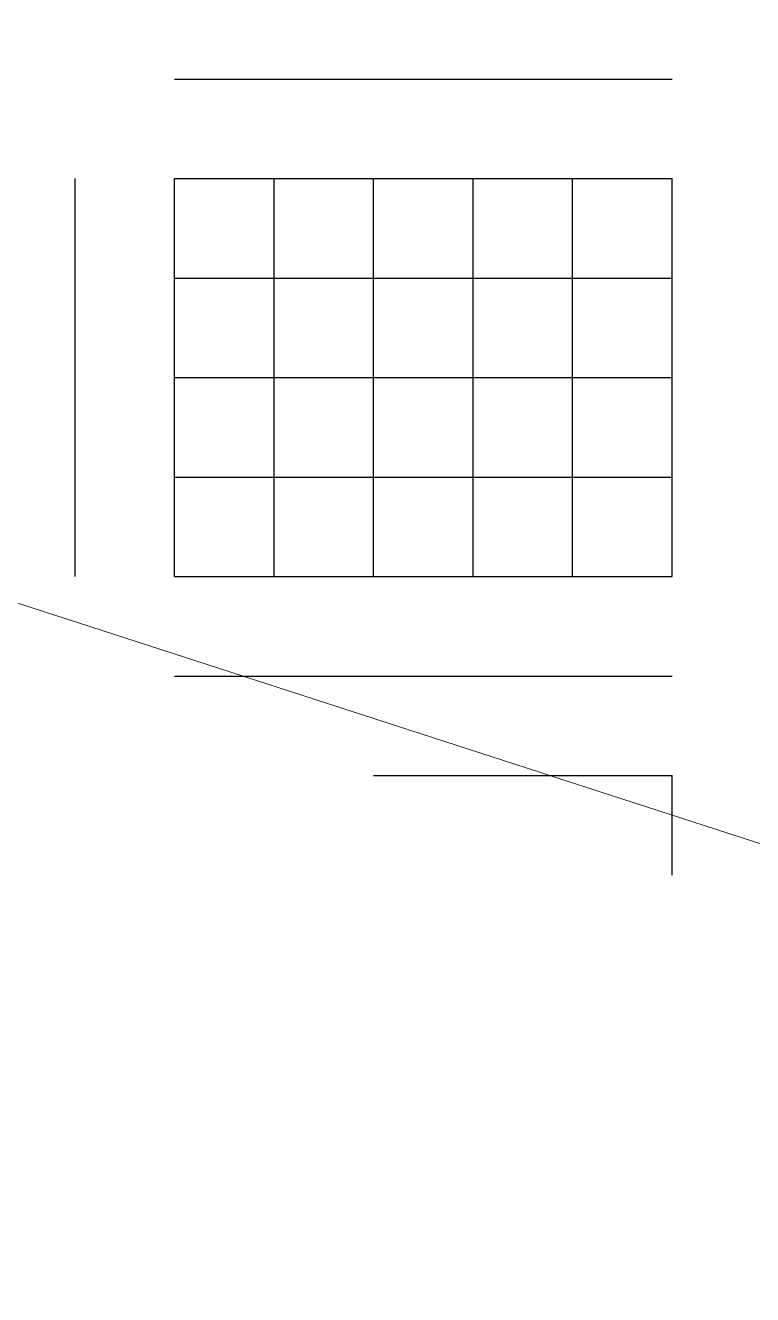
# Model space of a CAD drawing. Header units: millimetres. Extents: x 6 to 745025, y -1528 to 119936.
# Drawn here: x 177.243 to 177.552, y 109.267 to 109.807 of the extents above; entities that cross this region are included whole.
import ezdxf

# ---------------------------------------------------------------- set-up
doc = ezdxf.new("R2010")
doc.units = ezdxf.units.MM
doc.header["$MEASUREMENT"] = 0
doc.layers.get('0').update_dxf_attribs({"linetype": 'CONTINUOUS'})

msp = doc.modelspace()

# ---------------------------------------------------------------- linework, layer by layer
at = {"color": 0, "linetype": 'Continuous', "lineweight": 25, "true_color": 0x000005}
for p, q in [((177.26377, 109.78444), (177.26377, 109.78444)), ((177.26377, 109.78444), (177.26377, 109.78444)), ((177.26377, 109.78444), (177.26377, 109.78444)), ((177.26377, 109.78444), (177.26377, 109.78444)), ((177.26377, 109.78444), (177.26377, 109.78444)), ((177.26377, 109.78444), (177.26377, 109.78444)), ((177.26377, 109.78444), (177.26377, 109.78444)), ((177.26377, 109.78444), (177.26377, 109.78444)), ((177.26377, 109.78444), (177.26377, 109.78444)), ((177.26377, 109.78444), (177.26377, 109.78444)), ((177.26377, 109.78444), (177.26377, 109.78444)), ((177.26377, 109.78444), (177.26377, 109.78444)), ((177.26377, 109.78444), (177.26377, 109.78444)), ((177.26377, 109.78444), (177.26377, 109.78444)), ((177.30611, 109.78444), (177.30611, 109.78444)), ((177.30611, 109.78444), (177.30611, 109.78444)), ((177.30611, 109.78444), (177.30611, 109.78444)), ((177.30611, 109.78444), (177.30611, 109.78444)), ((177.30611, 109.78444), (177.30611, 109.78444)), ((177.30611, 109.78444), (177.30611, 109.78444)), ((177.30611, 109.78444), (177.30611, 109.78444)), ((177.30611, 109.78444), (177.30611, 109.78444)), ((177.34844, 109.78444), (177.34844, 109.78444)), ((177.34844, 109.78444), (177.34844, 109.78444)), ((177.34844, 109.78444), (177.34844, 109.78444)), ((177.34844, 109.78444), (177.34844, 109.78444)), ((177.34844, 109.78444), (177.34844, 109.78444)), ((177.34844, 109.78444), (177.34844, 109.78444)), ((177.34844, 109.78444), (177.34844, 109.78444)), ((177.39077, 109.78444), (177.39077, 109.78444)), ((177.39077, 109.78444), (177.39077, 109.78444)), ((177.39077, 109.78444), (177.39077, 109.78444)), ((177.39077, 109.78444), (177.39077, 109.78444)), ((177.39077, 109.78444), (177.39077, 109.78444)), ((177.39077, 109.78444), (177.39077, 109.78444)), ((177.39077, 109.78444), (177.39077, 109.78444)), ((177.43311, 109.78444), (177.43311, 109.78444)), ((177.43311, 109.78444), (177.43311, 109.78444)), ((177.43311, 109.78444), (177.43311, 109.78444)), ((177.43311, 109.78444), (177.43311, 109.78444)), ((177.43311, 109.78444), (177.43311, 109.78444)), ((177.43311, 109.78444), (177.43311, 109.78444)), ((177.43311, 109.78444), (177.43311, 109.78444)), ((177.47544, 109.78444), (177.47544, 109.78444)), ((177.47544, 109.78444), (177.47544, 109.78444)), ((177.47544, 109.78444), (177.47544, 109.78444)), ((177.47544, 109.78444), (177.47544, 109.78444)), ((177.47544, 109.78444), (177.47544, 109.78444)), ((177.47544, 109.78444), (177.47544, 109.78444)), ((177.47544, 109.78444), (177.47544, 109.78444)), ((177.51777, 109.78444), (177.51777, 109.78444)), ((177.51777, 109.78444), (177.51777, 109.78444)), ((177.51777, 109.78444), (177.51777, 109.78444)), ((177.51777, 109.78444), (177.51777, 109.78444)), ((177.51777, 109.78444), (177.51777, 109.78444)), ((177.51777, 109.78444), (177.51777, 109.78444)), ((177.51777, 109.78444), (177.51777, 109.78444)), ((177.26377, 109.74211), (177.26377, 109.74211)), ((177.26377, 109.74211), (177.26377, 109.74211)), ((177.26377, 109.74211), (177.26377, 109.74211)), ((177.26377, 109.74211), (177.26377, 109.74211)), ((177.26377, 109.74211), (177.26377, 109.74211)), ((177.26377, 109.74211), (177.26377, 109.74211)), ((177.26377, 109.74211), (177.26377, 109.74211)), ((177.26377, 109.69978), (177.26377, 109.69978)), ((177.26377, 109.69978), (177.26377, 109.69978)), ((177.26377, 109.69978), (177.26377, 109.69978)), ((177.26377, 109.69978), (177.26377, 109.69978)), ((177.26377, 109.69978), (177.26377, 109.69978)), ((177.26377, 109.69978), (177.26377, 109.69978)), ((177.26377, 109.69978), (177.26377, 109.69978)), ((177.26377, 109.65744), (177.26377, 109.65744)), ((177.26377, 109.65744), (177.26377, 109.65744)), ((177.26377, 109.65744), (177.26377, 109.65744)), ((177.26377, 109.65744), (177.26377, 109.65744)), ((177.26377, 109.65744), (177.26377, 109.65744)), ((177.26377, 109.65744), (177.26377, 109.65744)), ((177.26377, 109.65744), (177.26377, 109.65744)), ((177.26377, 109.61511), (177.26377, 109.61511)), ((177.26377, 109.61511), (177.26377, 109.61511)), ((177.26377, 109.61511), (177.26377, 109.61511)), ((177.26377, 109.61511), (177.26377, 109.61511)), ((177.26377, 109.61511), (177.26377, 109.61511)), ((177.26377, 109.61511), (177.26377, 109.61511)), ((177.26377, 109.61511), (177.26377, 109.61511)), ((177.26377, 109.57278), (177.26377, 109.57278)), ((177.26377, 109.57278), (177.26377, 109.57278)), ((177.26377, 109.57278), (177.26377, 109.57278)), ((177.26377, 109.57278), (177.26377, 109.57278)), ((177.26377, 109.57278), (177.26377, 109.57278)), ((177.26377, 109.57278), (177.26377, 109.57278)), ((177.26377, 109.57278), (177.26377, 109.57278)), ((177.26377, 109.57278), (177.26377, 109.57278)), ((177.26377, 109.53044), (177.26377, 109.53044)), ((177.26377, 109.53044), (177.26377, 109.53044)), ((177.26377, 109.53044), (177.26377, 109.53044)), ((177.26377, 109.53044), (177.26377, 109.53044)), ((177.30611, 109.53044), (177.30611, 109.53044)), ((177.30611, 109.53044), (177.30611, 109.53044)), ((177.30611, 109.53044), (177.30611, 109.53044)), ((177.30611, 109.53044), (177.30611, 109.53044)), ((177.30611, 109.53044), (177.30611, 109.53044)), ((177.30611, 109.53044), (177.30611, 109.53044)), ((177.30611, 109.53044), (177.30611, 109.53044)), ((177.30611, 109.53044), (177.30611, 109.53044)), ((177.34844, 109.53044), (177.34844, 109.53044)), ((177.34844, 109.53044), (177.34844, 109.53044)), ((177.34844, 109.53044), (177.34844, 109.53044)), ((177.34844, 109.53044), (177.34844, 109.53044)), ((177.34844, 109.53044), (177.34844, 109.53044)), ((177.34844, 109.53044), (177.34844, 109.53044)), ((177.34844, 109.53044), (177.34844, 109.53044)), ((177.39077, 109.53044), (177.39077, 109.53044)), ((177.39077, 109.53044), (177.39077, 109.53044)), ((177.39077, 109.53044), (177.39077, 109.53044)), ((177.39077, 109.53044), (177.39077, 109.53044)), ((177.39077, 109.53044), (177.39077, 109.53044)), ((177.39077, 109.53044), (177.39077, 109.53044)), ((177.39077, 109.53044), (177.39077, 109.53044)), ((177.43311, 109.53044), (177.43311, 109.53044)), ((177.43311, 109.53044), (177.43311, 109.53044)), ((177.43311, 109.53044), (177.43311, 109.53044)), ((177.43311, 109.53044), (177.43311, 109.53044)), ((177.43311, 109.53044), (177.43311, 109.53044)), ((177.43311, 109.53044), (177.43311, 109.53044)), ((177.43311, 109.53044), (177.43311, 109.53044)), ((177.47544, 109.53044), (177.47544, 109.53044)), ((177.47544, 109.53044), (177.47544, 109.53044)), ((177.47544, 109.53044), (177.47544, 109.53044)), ((177.47544, 109.53044), (177.47544, 109.53044)), ((177.47544, 109.53044), (177.47544, 109.53044)), ((177.47544, 109.53044), (177.47544, 109.53044)), ((177.47544, 109.53044), (177.47544, 109.53044)), ((177.51777, 109.53044), (177.51777, 109.53044)), ((177.51777, 109.53044), (177.51777, 109.53044)), ((177.51777, 109.53044), (177.51777, 109.53044)), ((177.51777, 109.53044), (177.51777, 109.53044)), ((177.51777, 109.53044), (177.51777, 109.53044)), ((177.51777, 109.53044), (177.51777, 109.53044)), ((177.51777, 109.53044), (177.51777, 109.53044)), ((177.39077, 109.48811), (177.39077, 109.48811)), ((177.39077, 109.48811), (177.39077, 109.48811)), ((177.39077, 109.48811), (177.39077, 109.48811)), ((177.39077, 109.48811), (177.39077, 109.48811)), ((177.43311, 109.48811), (177.43311, 109.48811)), ((177.43311, 109.48811), (177.43311, 109.48811)), ((177.43311, 109.48811), (177.43311, 109.48811)), ((177.43311, 109.48811), (177.43311, 109.48811)), ((177.43311, 109.48811), (177.43311, 109.48811)), ((177.43311, 109.48811), (177.43311, 109.48811)), ((177.43311, 109.48811), (177.43311, 109.48811)), ((177.47544, 109.48811), (177.51777, 109.48811)), ((177.47544, 109.48811), (177.51777, 109.48811)), ((177.47544, 109.48811), (177.51777, 109.48811)), ((177.47544, 109.48811), (177.47544, 109.48811)), ((177.47544, 109.48811), (177.47544, 109.48811)), ((177.47544, 109.48811), (177.47544, 109.48811)), ((177.47544, 109.48811), (177.47544, 109.48811)), ((177.47544, 109.48811), (177.47544, 109.48811)), ((177.47544, 109.48811), (177.47544, 109.48811)), ((177.47544, 109.48811), (177.47544, 109.48811)), ((177.51777, 109.48811), (177.51777, 109.48811)), ((177.51777, 109.48811), (177.51777, 109.48811)), ((177.51777, 109.48811), (177.51777, 109.48811)), ((177.51777, 109.48811), (177.51777, 109.48811)), ((177.51777, 109.48811), (177.51777, 109.48811)), ((177.51777, 109.44578), (177.51777, 109.48811)), ((177.51777, 109.44578), (177.51777, 109.48811)), ((177.51777, 109.44578), (177.51777, 109.48811)), ((177.51777, 109.44578), (177.51777, 109.44578))]:
    msp.add_line(p, q, dxfattribs=at)
at = {"color": 0, "linetype": 'Continuous', "lineweight": 18, "true_color": 0x000003}
msp.add_lwpolyline([(179.29577, 110.84278), (176.29011, 109.86911), (179.29577, 108.89544)], dxfattribs=at)
at = {"color": 0, "linetype": 'Continuous', "lineweight": 25, "true_color": 0x000005}
for points in [[(177.30611, 109.78444), (177.34844, 109.78444), (177.39077, 109.78444), (177.43311, 109.78444), (177.47544, 109.78444), (177.51777, 109.78444)], [(177.30611, 109.78444), (177.34844, 109.78444), (177.39077, 109.78444), (177.43311, 109.78444), (177.47544, 109.78444), (177.51777, 109.78444)], [(177.30611, 109.78444), (177.34844, 109.78444), (177.39077, 109.78444), (177.43311, 109.78444), (177.47544, 109.78444), (177.51777, 109.78444)], [(177.30611, 109.78444), (177.34844, 109.78444), (177.39077, 109.78444), (177.43311, 109.78444), (177.47544, 109.78444), (177.51777, 109.78444)], [(177.30611, 109.78444), (177.34844, 109.78444), (177.39077, 109.78444), (177.43311, 109.78444), (177.47544, 109.78444), (177.51777, 109.78444)], [(177.30611, 109.78444), (177.34844, 109.78444), (177.39077, 109.78444), (177.43311, 109.78444), (177.47544, 109.78444), (177.51777, 109.78444)], [(177.30611, 109.78444), (177.34844, 109.78444), (177.39077, 109.78444), (177.43311, 109.78444), (177.47544, 109.78444), (177.51777, 109.78444)], [(177.26377, 109.57278), (177.26377, 109.61511), (177.26377, 109.65744), (177.26377, 109.69978), (177.26377, 109.74211)], [(177.26377, 109.57278), (177.26377, 109.61511), (177.26377, 109.65744), (177.26377, 109.69978), (177.26377, 109.74211)], [(177.26377, 109.57278), (177.26377, 109.61511), (177.26377, 109.65744), (177.26377, 109.69978), (177.26377, 109.74211)], [(177.26377, 109.57278), (177.26377, 109.61511), (177.26377, 109.65744), (177.26377, 109.69978), (177.26377, 109.74211)], [(177.26377, 109.57278), (177.26377, 109.61511), (177.26377, 109.65744), (177.26377, 109.69978), (177.26377, 109.74211)], [(177.26377, 109.57278), (177.26377, 109.61511), (177.26377, 109.65744), (177.26377, 109.69978), (177.26377, 109.74211)], [(177.26377, 109.57278), (177.26377, 109.61511), (177.26377, 109.65744), (177.26377, 109.69978), (177.26377, 109.74211)], [(177.30611, 109.74211), (177.34844, 109.74211), (177.39077, 109.74211), (177.43311, 109.74211), (177.47544, 109.74211), (177.51777, 109.74211)], [(177.30611, 109.74211), (177.34844, 109.74211), (177.39077, 109.74211), (177.43311, 109.74211), (177.47544, 109.74211), (177.51777, 109.74211)], [(177.30611, 109.74211), (177.34844, 109.74211), (177.39077, 109.74211), (177.43311, 109.74211), (177.47544, 109.74211), (177.51777, 109.74211)], [(177.30611, 109.74211), (177.34844, 109.74211), (177.39077, 109.74211), (177.43311, 109.74211), (177.47544, 109.74211), (177.51777, 109.74211)], [(177.30611, 109.74211), (177.34844, 109.74211), (177.39077, 109.74211), (177.43311, 109.74211), (177.47544, 109.74211), (177.51777, 109.74211)], [(177.30611, 109.74211), (177.34844, 109.74211), (177.39077, 109.74211), (177.43311, 109.74211), (177.47544, 109.74211), (177.51777, 109.74211)], [(177.30611, 109.74211), (177.34844, 109.74211), (177.39077, 109.74211), (177.43311, 109.74211), (177.47544, 109.74211), (177.51777, 109.74211)], [(177.30611, 109.57278), (177.30611, 109.61511), (177.30611, 109.65744), (177.30611, 109.69978), (177.30611, 109.74211)], [(177.30611, 109.57278), (177.30611, 109.61511), (177.30611, 109.65744), (177.30611, 109.69978), (177.30611, 109.74211)], [(177.30611, 109.57278), (177.30611, 109.61511), (177.30611, 109.65744), (177.30611, 109.69978), (177.30611, 109.74211)], [(177.30611, 109.57278), (177.30611, 109.61511), (177.30611, 109.65744), (177.30611, 109.69978), (177.30611, 109.74211)], [(177.30611, 109.57278), (177.30611, 109.61511), (177.30611, 109.65744), (177.30611, 109.69978), (177.30611, 109.74211)], [(177.30611, 109.57278), (177.30611, 109.61511), (177.30611, 109.65744), (177.30611, 109.69978), (177.30611, 109.74211)], [(177.30611, 109.57278), (177.30611, 109.61511), (177.30611, 109.65744), (177.30611, 109.69978), (177.30611, 109.74211)], [(177.30611, 109.57278), (177.30611, 109.61511), (177.30611, 109.65744), (177.30611, 109.69978), (177.30611, 109.74211)], [(177.34844, 109.57278), (177.34844, 109.61511), (177.34844, 109.65744), (177.34844, 109.69978), (177.34844, 109.74211)], [(177.34844, 109.57278), (177.34844, 109.61511), (177.34844, 109.65744), (177.34844, 109.69978), (177.34844, 109.74211)], [(177.34844, 109.57278), (177.34844, 109.61511), (177.34844, 109.65744), (177.34844, 109.69978), (177.34844, 109.74211)], [(177.34844, 109.57278), (177.34844, 109.61511), (177.34844, 109.65744), (177.34844, 109.69978), (177.34844, 109.74211)], [(177.34844, 109.57278), (177.34844, 109.61511), (177.34844, 109.65744), (177.34844, 109.69978), (177.34844, 109.74211)], [(177.34844, 109.57278), (177.34844, 109.61511), (177.34844, 109.65744), (177.34844, 109.69978), (177.34844, 109.74211)], [(177.34844, 109.57278), (177.34844, 109.61511), (177.34844, 109.65744), (177.34844, 109.69978), (177.34844, 109.74211)], [(177.39077, 109.57278), (177.39077, 109.61511), (177.39077, 109.65744), (177.39077, 109.69978), (177.39077, 109.74211)], [(177.39077, 109.57278), (177.39077, 109.61511), (177.39077, 109.65744), (177.39077, 109.69978), (177.39077, 109.74211)], [(177.39077, 109.57278), (177.39077, 109.61511), (177.39077, 109.65744), (177.39077, 109.69978), (177.39077, 109.74211)], [(177.39077, 109.57278), (177.39077, 109.61511), (177.39077, 109.65744), (177.39077, 109.69978), (177.39077, 109.74211)], [(177.39077, 109.57278), (177.39077, 109.61511), (177.39077, 109.65744), (177.39077, 109.69978), (177.39077, 109.74211)], [(177.39077, 109.57278), (177.39077, 109.61511), (177.39077, 109.65744), (177.39077, 109.69978), (177.39077, 109.74211)], [(177.39077, 109.57278), (177.39077, 109.61511), (177.39077, 109.65744), (177.39077, 109.69978), (177.39077, 109.74211)], [(177.43311, 109.57278), (177.43311, 109.61511), (177.43311, 109.65744), (177.43311, 109.69978), (177.43311, 109.74211)], [(177.43311, 109.57278), (177.43311, 109.61511), (177.43311, 109.65744), (177.43311, 109.69978), (177.43311, 109.74211)], [(177.43311, 109.57278), (177.43311, 109.61511), (177.43311, 109.65744), (177.43311, 109.69978), (177.43311, 109.74211)], [(177.43311, 109.57278), (177.43311, 109.61511), (177.43311, 109.65744), (177.43311, 109.69978), (177.43311, 109.74211)], [(177.43311, 109.57278), (177.43311, 109.61511), (177.43311, 109.65744), (177.43311, 109.69978), (177.43311, 109.74211)], [(177.43311, 109.57278), (177.43311, 109.61511), (177.43311, 109.65744), (177.43311, 109.69978), (177.43311, 109.74211)], [(177.43311, 109.57278), (177.43311, 109.61511), (177.43311, 109.65744), (177.43311, 109.69978), (177.43311, 109.74211)], [(177.47544, 109.57278), (177.47544, 109.61511), (177.47544, 109.65744), (177.47544, 109.69978), (177.47544, 109.74211)], [(177.47544, 109.57278), (177.47544, 109.61511), (177.47544, 109.65744), (177.47544, 109.69978), (177.47544, 109.74211)], [(177.47544, 109.57278), (177.47544, 109.61511), (177.47544, 109.65744), (177.47544, 109.69978), (177.47544, 109.74211)], [(177.47544, 109.57278), (177.47544, 109.61511), (177.47544, 109.65744), (177.47544, 109.69978), (177.47544, 109.74211)], [(177.47544, 109.57278), (177.47544, 109.61511), (177.47544, 109.65744), (177.47544, 109.69978), (177.47544, 109.74211)], [(177.47544, 109.57278), (177.47544, 109.61511), (177.47544, 109.65744), (177.47544, 109.69978), (177.47544, 109.74211)], [(177.47544, 109.57278), (177.47544, 109.61511), (177.47544, 109.65744), (177.47544, 109.69978), (177.47544, 109.74211)], [(177.51777, 109.57278), (177.51777, 109.61511), (177.51777, 109.65744), (177.51777, 109.69978), (177.51777, 109.74211)], [(177.51777, 109.57278), (177.51777, 109.61511), (177.51777, 109.65744), (177.51777, 109.69978), (177.51777, 109.74211)], [(177.51777, 109.57278), (177.51777, 109.61511), (177.51777, 109.65744), (177.51777, 109.69978), (177.51777, 109.74211)], [(177.51777, 109.57278), (177.51777, 109.61511), (177.51777, 109.65744), (177.51777, 109.69978), (177.51777, 109.74211)], [(177.51777, 109.57278), (177.51777, 109.61511), (177.51777, 109.65744), (177.51777, 109.69978), (177.51777, 109.74211)], [(177.51777, 109.57278), (177.51777, 109.61511), (177.51777, 109.65744), (177.51777, 109.69978), (177.51777, 109.74211)], [(177.51777, 109.57278), (177.51777, 109.61511), (177.51777, 109.65744), (177.51777, 109.69978), (177.51777, 109.74211)], [(177.30611, 109.69978), (177.34844, 109.69978), (177.39077, 109.69978), (177.43311, 109.69978), (177.47544, 109.69978), (177.51777, 109.69978)], [(177.30611, 109.69978), (177.34844, 109.69978), (177.39077, 109.69978), (177.43311, 109.69978), (177.47544, 109.69978), (177.51777, 109.69978)], [(177.30611, 109.69978), (177.34844, 109.69978), (177.39077, 109.69978), (177.43311, 109.69978), (177.47544, 109.69978), (177.51777, 109.69978)], [(177.30611, 109.69978), (177.34844, 109.69978), (177.39077, 109.69978), (177.43311, 109.69978), (177.47544, 109.69978), (177.51777, 109.69978)], [(177.30611, 109.69978), (177.34844, 109.69978), (177.39077, 109.69978), (177.43311, 109.69978), (177.47544, 109.69978), (177.51777, 109.69978)], [(177.30611, 109.69978), (177.34844, 109.69978), (177.39077, 109.69978), (177.43311, 109.69978), (177.47544, 109.69978), (177.51777, 109.69978)], [(177.30611, 109.69978), (177.34844, 109.69978), (177.39077, 109.69978), (177.43311, 109.69978), (177.47544, 109.69978), (177.51777, 109.69978)], [(177.30611, 109.65744), (177.34844, 109.65744), (177.39077, 109.65744), (177.43311, 109.65744), (177.47544, 109.65744), (177.51777, 109.65744)], [(177.30611, 109.65744), (177.34844, 109.65744), (177.39077, 109.65744), (177.43311, 109.65744), (177.47544, 109.65744), (177.51777, 109.65744)], [(177.30611, 109.65744), (177.34844, 109.65744), (177.39077, 109.65744), (177.43311, 109.65744), (177.47544, 109.65744), (177.51777, 109.65744)], [(177.30611, 109.65744), (177.34844, 109.65744), (177.39077, 109.65744), (177.43311, 109.65744), (177.47544, 109.65744), (177.51777, 109.65744)], [(177.30611, 109.65744), (177.34844, 109.65744), (177.39077, 109.65744), (177.43311, 109.65744), (177.47544, 109.65744), (177.51777, 109.65744)], [(177.30611, 109.65744), (177.34844, 109.65744), (177.39077, 109.65744), (177.43311, 109.65744), (177.47544, 109.65744), (177.51777, 109.65744)], [(177.30611, 109.65744), (177.34844, 109.65744), (177.39077, 109.65744), (177.43311, 109.65744), (177.47544, 109.65744), (177.51777, 109.65744)], [(177.30611, 109.61511), (177.34844, 109.61511), (177.39077, 109.61511), (177.43311, 109.61511), (177.47544, 109.61511), (177.51777, 109.61511)], [(177.30611, 109.61511), (177.34844, 109.61511), (177.39077, 109.61511), (177.43311, 109.61511), (177.47544, 109.61511), (177.51777, 109.61511)], [(177.30611, 109.61511), (177.34844, 109.61511), (177.39077, 109.61511), (177.43311, 109.61511), (177.47544, 109.61511), (177.51777, 109.61511)], [(177.30611, 109.61511), (177.34844, 109.61511), (177.39077, 109.61511), (177.43311, 109.61511), (177.47544, 109.61511), (177.51777, 109.61511)], [(177.30611, 109.61511), (177.34844, 109.61511), (177.39077, 109.61511), (177.43311, 109.61511), (177.47544, 109.61511), (177.51777, 109.61511)], [(177.30611, 109.61511), (177.34844, 109.61511), (177.39077, 109.61511), (177.43311, 109.61511), (177.47544, 109.61511), (177.51777, 109.61511)], [(177.30611, 109.61511), (177.34844, 109.61511), (177.39077, 109.61511), (177.43311, 109.61511), (177.47544, 109.61511), (177.51777, 109.61511)], [(177.30611, 109.57278), (177.34844, 109.57278), (177.39077, 109.57278), (177.43311, 109.57278), (177.47544, 109.57278), (177.51777, 109.57278)], [(177.30611, 109.57278), (177.34844, 109.57278), (177.39077, 109.57278), (177.43311, 109.57278), (177.47544, 109.57278), (177.51777, 109.57278)], [(177.30611, 109.57278), (177.34844, 109.57278), (177.39077, 109.57278), (177.43311, 109.57278), (177.47544, 109.57278), (177.51777, 109.57278)], [(177.30611, 109.57278), (177.34844, 109.57278), (177.39077, 109.57278), (177.43311, 109.57278), (177.47544, 109.57278), (177.51777, 109.57278)], [(177.30611, 109.57278), (177.34844, 109.57278), (177.39077, 109.57278), (177.43311, 109.57278), (177.47544, 109.57278), (177.51777, 109.57278)], [(177.30611, 109.57278), (177.34844, 109.57278), (177.39077, 109.57278), (177.43311, 109.57278), (177.47544, 109.57278), (177.51777, 109.57278)], [(177.30611, 109.57278), (177.34844, 109.57278), (177.39077, 109.57278), (177.43311, 109.57278), (177.47544, 109.57278), (177.51777, 109.57278)], [(177.30611, 109.57278), (177.34844, 109.57278), (177.39077, 109.57278), (177.43311, 109.57278), (177.47544, 109.57278), (177.51777, 109.57278)], [(177.30611, 109.53044), (177.34844, 109.53044), (177.39077, 109.53044), (177.43311, 109.53044), (177.47544, 109.53044), (177.51777, 109.53044)], [(177.30611, 109.53044), (177.34844, 109.53044), (177.39077, 109.53044), (177.43311, 109.53044), (177.47544, 109.53044), (177.51777, 109.53044)], [(177.30611, 109.53044), (177.34844, 109.53044), (177.39077, 109.53044), (177.43311, 109.53044), (177.47544, 109.53044), (177.51777, 109.53044)], [(177.34844, 109.53044), (177.39077, 109.53044), (177.43311, 109.53044), (177.47544, 109.53044), (177.51777, 109.53044)], [(177.34844, 109.53044), (177.39077, 109.53044), (177.43311, 109.53044), (177.47544, 109.53044), (177.51777, 109.53044)], [(177.34844, 109.53044), (177.39077, 109.53044), (177.43311, 109.53044), (177.47544, 109.53044), (177.51777, 109.53044)], [(177.39077, 109.53044), (177.43311, 109.53044), (177.47544, 109.53044), (177.51777, 109.53044)], [(177.39077, 109.48811), (177.43311, 109.48811), (177.47544, 109.48811), (177.51777, 109.48811)], [(177.43311, 109.48811), (177.47544, 109.48811), (177.51777, 109.48811)], [(177.43311, 109.48811), (177.47544, 109.48811), (177.51777, 109.48811)]]:
    msp.add_lwpolyline(points, dxfattribs=at)

doc.saveas('drawing.dxf')
